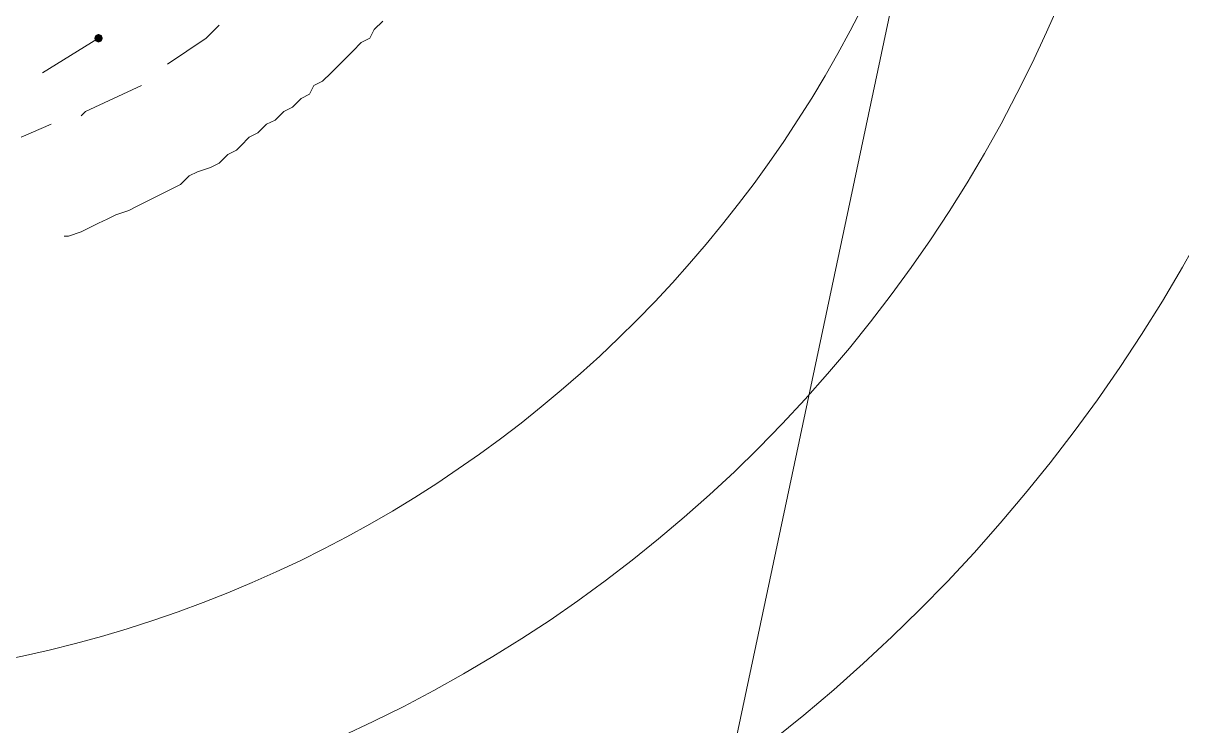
# Model space of a CAD drawing. Header units: millimetres. Extents: x 89051 to 218395, y -330386 to -125649.
# Drawn here: x 92711.25 to 92743.8, y -132873.77 to -132854.01 of the extents above; entities that cross this region are included whole.
import ezdxf

# ---------------------------------------------------------------- set-up
doc = ezdxf.new("R2010")
doc.units = ezdxf.units.MM
doc.header["$LTSCALE"] = 13
doc.linetypes.add('1 实线', pattern=[0])
doc.linetypes.add('CENTER', pattern=[50.8, 31.75, -6.35, 6.35, -6.35])
doc.layers.get('0').update_dxf_attribs({"color": 1, "linetype": 'CENTER'})
doc.layers.add('C00-00-00', color=7, linetype='Continuous')
doc.layers.add('铁心', color=3, linetype='Continuous', lineweight=0)

msp = doc.modelspace()

# ---------------------------------------------------------------- hatches: boundary and pattern name
at = {"layer": 'C00-00-00'}
h = msp.add_hatch(color=256, dxfattribs=at)
h.dxf.hatch_style = 2
h.paths.add_polyline_path([(92713.49, -132854.437), (92713.455, -132854.522), (92713.369, -132854.558), (92713.284, -132854.522), (92713.248, -132854.437), (92713.284, -132854.351), (92713.369, -132854.316), (92713.455, -132854.351)])

# ---------------------------------------------------------------- linework, layer by layer
at = {"color": 7, "linetype": '1 实线', "lineweight": 0}
for radius in [45.983, 39.569]:
    msp.add_circle((92703.931, -132837.98), radius, dxfattribs=at)
msp.add_arc((92703.931, -132837.98), 34.608, 204.1584, 156.2711, dxfattribs=at)
msp.add_open_spline([(92707.141, -132864.607), (92716.917, -132889.565), (92728.431, -132918.78), (92724.157, -132940.144), (92714.899, -132974.109), (92714.272, -132987.936)], degree=3, dxfattribs=at)
at = {"layer": 'C00-00-00', "lineweight": 15}
for points in [[(92721.356, -132853.953), (92721.114, -132854.195), (92720.993, -132854.437), (92720.751, -132854.558), (92720.509, -132854.8), (92720.267, -132855.042), (92720.146, -132855.163), (92719.904, -132855.405), (92719.662, -132855.647), (92719.42, -132855.768), (92719.299, -132856.01), (92719.057, -132856.131), (92718.815, -132856.373), (92718.573, -132856.494), (92718.331, -132856.736), (92718.089, -132856.857), (92717.847, -132857.099), (92717.605, -132857.22), (92717.363, -132857.462), (92717.242, -132857.583), (92717, -132857.704), (92716.758, -132857.946), (92716.516, -132858.067), (92716.153, -132858.188), (92715.911, -132858.309), (92715.669, -132858.551), (92715.426, -132858.672), (92715.184, -132858.793), (92714.942, -132858.914), (92714.7, -132859.035), (92714.458, -132859.156), (92714.216, -132859.277), (92713.853, -132859.398), (92713.611, -132859.519), (92713.369, -132859.64), (92713.127, -132859.761), (92712.885, -132859.882), (92712.522, -132860.003), (92712.401, -132860.003)], [(92716.758, -132854.074), (92716.395, -132854.437)], [(92711.796, -132855.405), (92713.369, -132854.437)], [(92716.395, -132854.437), (92715.305, -132855.163)], [(92714.579, -132855.768), (92713.006, -132856.494)], [(92713.006, -132856.494), (92712.885, -132856.615)], [(92712.038, -132856.857), (92711.191, -132857.22)]]:
    msp.add_lwpolyline(points, dxfattribs=at)
at = {"layer": '铁心'}
msp.add_lwpolyline([(92718.487, -132934.505), (92899.097, -132082.203), (92899.097, -132082.203)], dxfattribs=at)

doc.saveas('drawing.dxf')
